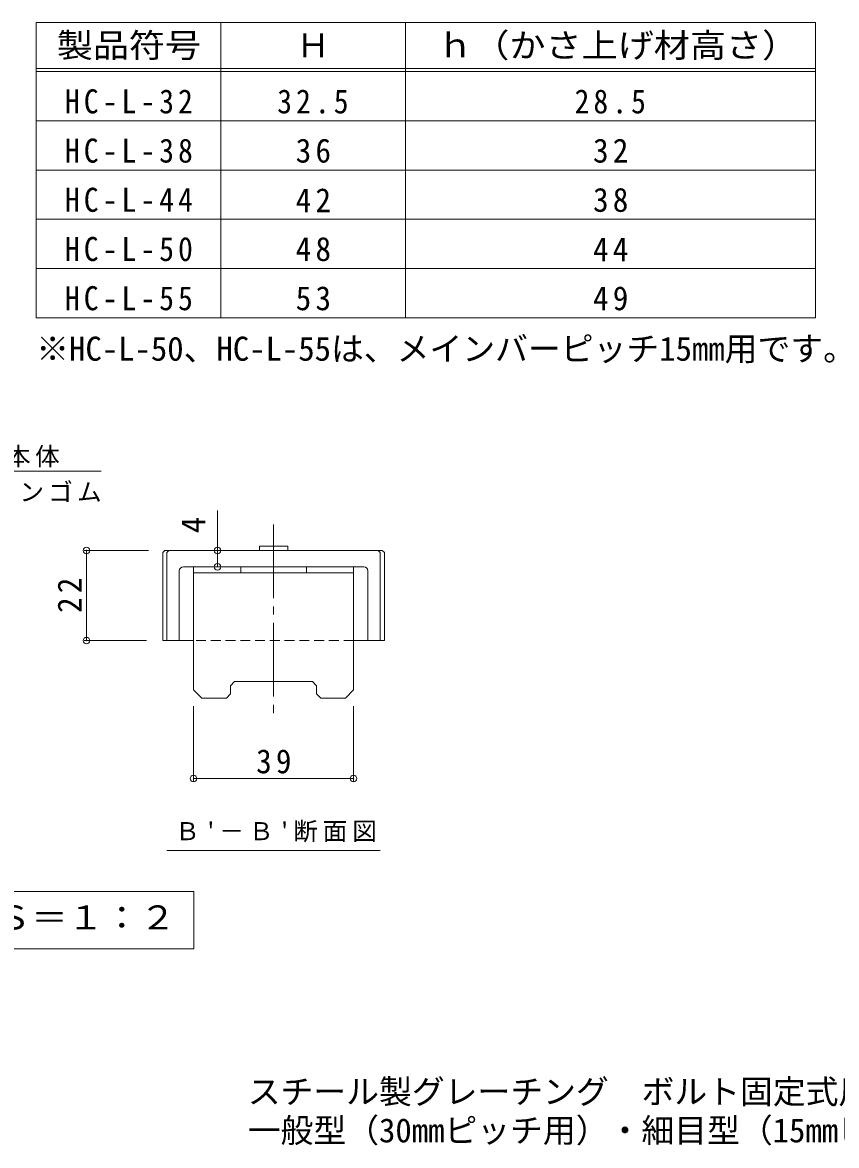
# Model space of a CAD drawing. Units: millimetres on the paper, enlarged 3 times, with parts at other scales. Extents: x -559 to 559, y -405 to 425.
# Drawn here: x -317 to -19.4, y -405.4 to 5.4 of the extents above; entities that cross this region are included whole.
import ezdxf
from ezdxf.enums import TextEntityAlignment as Align

# ---------------------------------------------------------------- set-up
doc = ezdxf.new("R2010")
doc.units = ezdxf.units.MM
doc.header["$LTSCALE"] = 3
doc.header["$PDMODE"] = 32
doc.header["$PDSIZE"] = 2.4
doc.linetypes.add('CHAIN2', pattern=[12, 9, -1, 1, -1])
doc.linetypes.add('DASHED1', pattern=[1.8, 1.2, -0.6])
for name, color, linetype, lineweight in [('D-4', 7, 'Continuous', 18), ('D-5', 4, 'Continuous', 18), ('D-7', 6, 'Continuous', 9), ('D-8', 4, 'Continuous', 18), ('F-F_F-Fﾚｲﾔ', 2, 'Continuous', 18)]:
    doc.layers.add(name, color=color, linetype=linetype, lineweight=lineweight)
doc.layers.add('F-5_F-5ﾚｲﾔ', color=2, linetype='Continuous')
doc.styles.add('ＭＳ ゴシック', font='')
doc.styles.get('ＭＳ ゴシック').set_extended_font_data('MS Gothic')

msp = doc.modelspace()

# ---------------------------------------------------------------- linework, layer by layer
at = {"layer": 'D-4'}
for p, q in [((-288.3, -158.716), (-370.8, -158.716)), ((-245.754, -187.708), (-245.754, -173.142)), ((-294.513, -187.708), (-270.959, -187.708)), ((-293.613, -187.708), (-293.613, -220.708)), ((-245.754, -193.708), (-245.754, -187.708)), ((-294.513, -220.708), (-271.709, -220.708)), ((-254.459, -272.084), (-254.459, -244.708)), ((-195.959, -272.084), (-195.959, -244.708)), ((-195.959, -271.184), (-254.459, -271.184))]:
    msp.add_line(p, q, dxfattribs=at)
for p in [(-293.613, -187.708), (-245.754, -187.708), (-245.754, -193.708), (-293.613, -220.708), (-254.459, -271.184), (-195.959, -271.184)]:
    msp.add_point(p, dxfattribs=at)
at = {"layer": 'D-5', "color": 7}
for p, q in [((-264.209, -297.512), (-186.209, -297.512)), ((-385.121, -312.512), (-254.321, -312.512)), ((-254.321, -312.512), (-254.321, -333.512)), ((-385.121, -333.512), (-254.321, -333.512))]:
    msp.add_line(p, q, dxfattribs=at)
at = {"layer": 'D-7', "linetype": 'CHAIN2'}
msp.add_line((-225.209, -178.187), (-225.209, -247.823), dxfattribs=at)
at = {"layer": 'D-7'}
for p, q in [((-265.709, -188.458), (-264.959, -187.708)), ((-265.709, -188.458), (-265.709, -220.708)), ((-185.459, -187.708), (-264.959, -187.708)), ((-264.209, -188.458), (-263.459, -187.708)), ((-264.209, -188.458), (-264.209, -220.708)), ((-230.389, -186.208), (-230.389, -187.708)), ((-220.029, -186.208), (-230.389, -186.208)), ((-220.029, -186.208), (-220.029, -187.708)), ((-186.209, -188.458), (-186.959, -187.708)), ((-186.209, -188.458), (-186.209, -220.708)), ((-184.709, -188.458), (-185.459, -187.708)), ((-184.709, -188.458), (-184.709, -220.708)), ((-259.709, -195.208), (-259.709, -220.708)), ((-192.209, -193.708), (-258.209, -193.708)), ((-190.709, -195.208), (-190.709, -220.708)), ((-254.459, -220.708), (-265.709, -220.708)), ((-184.709, -220.708), (-195.959, -220.708))]:
    msp.add_line(p, q, dxfattribs=at)
at = {"layer": 'D-7', "linetype": 'DASHED1'}
msp.add_line((-195.959, -220.708), (-254.459, -220.708), dxfattribs=at)
at = {"layer": 'D-7'}
for centre, start, end in [((-258.209, -195.208), 90, 180), ((-192.209, -195.208), 0, 90)]:
    msp.add_arc(centre, 1.5, start, end, dxfattribs=at)
at = {"layer": 'D-8'}
for p, q in [((-254.459, -193.708), (-195.959, -193.708)), ((-254.459, -238.708), (-254.459, -193.708)), ((-254.459, -195.958), (-195.959, -195.958)), ((-237.209, -195.958), (-237.209, -193.708)), ((-213.209, -195.958), (-213.209, -193.708)), ((-195.959, -238.708), (-195.959, -193.708)), ((-239.459, -235.708), (-210.959, -235.708)), ((-254.459, -238.708), (-251.459, -241.708)), ((-209.459, -240.208), (-207.959, -241.708)), ((-198.959, -241.708), (-207.959, -241.708)), ((-195.959, -238.708), (-198.959, -241.708))]:
    msp.add_line(p, q, dxfattribs=at)
for points in [[(-240.959, -240.208), (-240.959, -237.208), (-239.459, -235.708)], [(-209.459, -240.208), (-209.459, -237.208), (-210.959, -235.708)], [(-240.959, -240.208), (-242.459, -241.708), (-251.459, -241.708)]]:
    msp.add_lwpolyline(points, dxfattribs=at)
at = {"layer": 'F-F_F-Fﾚｲﾔ', "color": 7}
for p, q in [((-311.996, 5.43), (-311.996, -102.57)), ((-311.996, 5.43), (-27.05, 5.43)), ((-244.496, 5.43), (-244.496, -102.57)), ((-176.996, 5.43), (-176.996, -102.57)), ((-27.05, 5.43), (-27.05, -102.57)), ((-311.996, -11.445), (-27.05, -11.445)), ((-311.996, -12.57), (-27.05, -12.57)), ((-311.996, -30.57), (-27.05, -30.57)), ((-311.996, -48.57), (-27.05, -48.57)), ((-311.996, -66.57), (-27.05, -66.57)), ((-311.996, -84.57), (-27.05, -84.57)), ((-311.996, -102.57), (-27.05, -102.57))]:
    msp.add_line(p, q, dxfattribs=at)

# ---------------------------------------------------------------- texts
at = {"layer": 'D-4', "color": 2, "style": 'ＭＳ ゴシック'}
msp.add_text('4', height=8.798, rotation=90, dxfattribs=at).set_placement((-247.554, -181.423), align=Align.BOTTOM_LEFT)
at = {"layer": 'D-4', "char_height": 6.598, "attachment_point": 7, "style": 'ＭＳ ゴシック'}
for s, insert in [('\\T1.18;ＨＣ－Ｌ\\~本体', (-370.8, -157.319)), ('\\T1.17;クロロプレンゴム', (-370.8, -170.031))]:
    msp.add_mtext(s, dxfattribs=dict(at, insert=insert))
at = {"layer": 'D-4', "color": 2, "insert": (-295.413, -210.583), "char_height": 8.798, "attachment_point": 7, "rotation": 90, "style": 'ＭＳ ゴシック'}
msp.add_mtext('\\T1.27;\\W0.95;22', dxfattribs=at)
at = {"layer": 'D-4', "color": 2, "insert": (-231.584, -269.384), "char_height": 8.798, "attachment_point": 7, "style": 'ＭＳ ゴシック'}
msp.add_mtext('\\T1.27;\\W0.95;39', dxfattribs=at)
at = {"layer": 'D-5', "color": 2, "style": 'ＭＳ ゴシック', "width": 1.1}
msp.add_text('詳細図\u3000Ｓ＝１：２', height=8.798, dxfattribs=at).set_placement((-379.721, -329.012), align=Align.BOTTOM_LEFT)
at = {"layer": 'D-5', "color": 7, "insert": (-261.209, -294.512), "char_height": 6.598, "attachment_point": 7, "style": 'ＭＳ ゴシック'}
msp.add_mtext("\\T1.2;Ｂ'－Ｂ'断面図", dxfattribs=at)
at = {"layer": 'F-5_F-5ﾚｲﾔ', "style": 'ＭＳ ゴシック'}
for s, p in [('スチール製グレーチング\u3000ボルト固定式用\u3000ゴム製ボルトキャップ', (-234.66, -392.725)), ('一般型（30mmピッチ用）・細目型（15mmピッチ用）\u3000ＨＣ－Ｌ', (-234.66, -406.9))]:
    msp.add_text(s, height=8.798, dxfattribs=at).set_placement(p, align=Align.BOTTOM_LEFT)
at = {"layer": 'F-F_F-Fﾚｲﾔ', "style": 'ＭＳ ゴシック', "width": 1.1}
for s, p in [('製品符号', (-304.496, -9.981)), ('ｈ（かさ上げ材高さ）', (-165.398, -9.981))]:
    msp.add_text(s, height=8.798, dxfattribs=at).set_placement(p, align=Align.BOTTOM_LEFT)
at = {"layer": 'F-F_F-Fﾚｲﾔ', "style": 'ＭＳ ゴシック'}
for s, p in [('Ｈ', (-216.746, -9.981)), ('※HC-L-50、HC-L-55は、メインバーピッチ15mm用です。', (-311.996, -120.958))]:
    msp.add_text(s, height=8.798, dxfattribs=at).set_placement(p, align=Align.BOTTOM_LEFT)
at = {"layer": 'F-F_F-Fﾚｲﾔ', "char_height": 8.798, "attachment_point": 7, "style": 'ＭＳ ゴシック'}
for s, insert in [('\\T1.28;\\W0.9;HC-L-32', (-301.496, -27.981)), ('\\T1.28;\\W0.9;32.5', (-223.871, -27.981)), ('\\T1.28;\\W0.9;28.5', (-115.148, -27.981)), ('\\T1.28;\\W0.9;HC-L-38', (-301.496, -45.981)), ('\\T1.27;\\W0.95;36', (-217.121, -45.981)), ('\\T1.27;\\W0.95;32', (-108.398, -45.981)), ('\\T1.28;\\W0.9;HC-L-44', (-301.496, -63.981)), ('\\T1.27;\\W0.95;42', (-217.121, -63.981)), ('\\T1.27;\\W0.95;38', (-108.398, -63.981)), ('\\T1.28;\\W0.9;HC-L-50', (-301.496, -81.981)), ('\\T1.27;\\W0.95;48', (-217.121, -81.981)), ('\\T1.27;\\W0.95;44', (-108.398, -81.981)), ('\\T1.28;\\W0.9;HC-L-55', (-301.496, -99.981)), ('\\T1.27;\\W0.95;53', (-217.121, -99.981)), ('\\T1.27;\\W0.95;49', (-108.398, -99.981))]:
    msp.add_mtext(s, dxfattribs=dict(at, insert=insert))

doc.saveas('drawing.dxf')
